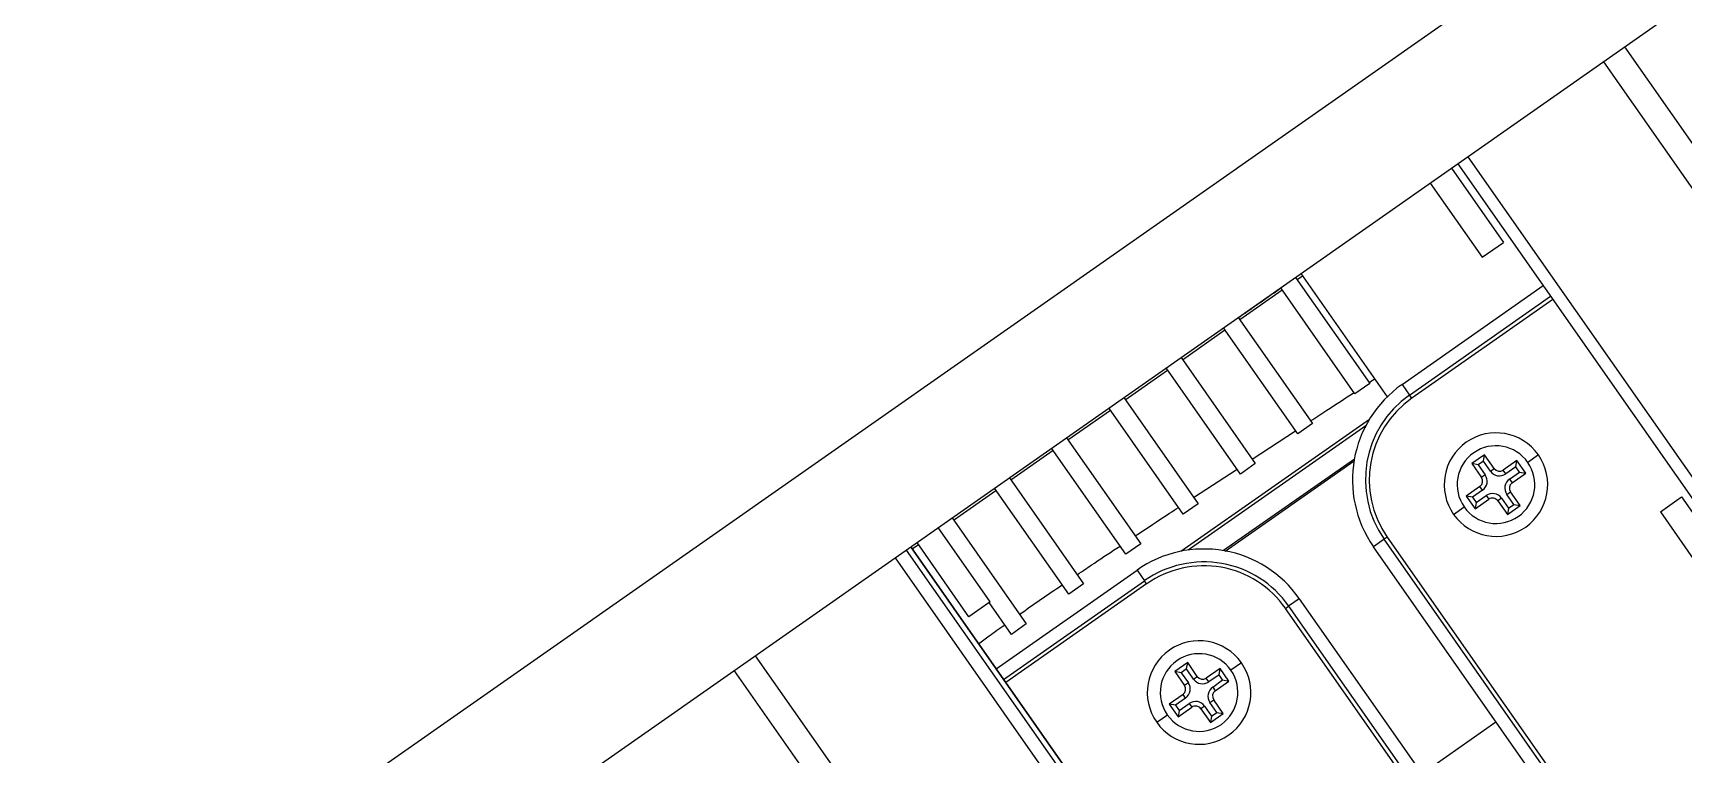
# Model space of a CAD drawing. Header units: millimetres. Extents: x 152904052 to 153933663, y 538271515 to 539240469.
# Drawn here: x 153458784 to 153458911.6, y 538574135.6 to 538574191.3 of the extents above; entities that cross this region are included whole.
import ezdxf

# ---------------------------------------------------------------- set-up
doc = ezdxf.new("R2010")
doc.units = ezdxf.units.MM
doc.layers.add('POWR', color=5, linetype='Continuous')

msp = doc.modelspace()

# ---------------------------------------------------------------- linework, layer by layer
at = {"layer": 'POWR', "color": 7}
for p, q in [((153459055.37, 538574305.75), (153458743.64, 538574087.48)), ((153458760.39, 538574087.61), (153458981.56, 538574242.48)), ((153458907.01, 538574190.27), (153458928.8, 538574159.15)), ((153458905.37, 538574189.13), (153458927.17, 538574158)), ((153458894.9, 538574181.79), (153458916.69, 538574150.66)), ((153458893.63, 538574180.9), (153458897.64, 538574175.17)), ((153458894.12, 538574181.25), (153458915.91, 538574150.12)), ((153458891.99, 538574179.76), (153458896, 538574174.02)), ((153458896, 538574174.02), (153458897.64, 538574175.17)), ((153458881.99, 538574172.76), (153458888.66, 538574163.23)), ((153458877.27, 538574169.21), (153458880.55, 538574171.5)), ((153458886.17, 538574163.48), (153458880.44, 538574171.67)), ((153458881.58, 538574172.47), (153458887.32, 538574164.28)), ((153458881.7, 538574172.31), (153458882.11, 538574172.59)), ((153458889.82, 538574164.2), (153458900.71, 538574171.83)), ((153458890.39, 538574163.38), (153458901.28, 538574171.01)), ((153458901.46, 538574170.76), (153458890.56, 538574163.13)), ((153458877.16, 538574169.37), (153458882.9, 538574161.18)), ((153458872.85, 538574166.11), (153458876.13, 538574168.41)), ((153458881.75, 538574160.38), (153458876.01, 538574168.57)), ((153458868.43, 538574163.01), (153458871.7, 538574165.31)), ((153458877.33, 538574157.28), (153458871.59, 538574165.47)), ((153458872.74, 538574166.28), (153458878.47, 538574158.08)), ((153458887.32, 538574164.28), (153458886.17, 538574163.48)), ((153458887.27, 538574164.35), (153458887.69, 538574164.63)), ((153458889.82, 538574164.2), (153458890.39, 538574163.38)), ((153458868.31, 538574163.18), (153458874.05, 538574154.99)), ((153458890.56, 538574163.13), (153458890.39, 538574163.38)), ((153458864, 538574159.92), (153458867.28, 538574162.21)), ((153458872.9, 538574154.18), (153458867.17, 538574162.38)), ((153458872.72, 538574151.31), (153458887.3, 538574161.52)), ((153458863.89, 538574160.08), (153458869.63, 538574151.89)), ((153458887.01, 538574161.01), (153458873.29, 538574151.4)), ((153458878.23, 538574158.43), (153458881.58, 538574160.62)), ((153458882.9, 538574161.18), (153458881.75, 538574160.38)), ((153458859.58, 538574156.82), (153458862.86, 538574159.11)), ((153458868.48, 538574151.09), (153458862.74, 538574159.28)), ((153458896.18, 538574158.77), (153458895.2, 538574158.08)), ((153458896.1, 538574158.28), (153458896.18, 538574158.77)), ((153458896.93, 538574157.7), (153458896.18, 538574158.77)), ((153458900.35, 538574158.75), (153458899.53, 538574158.18)), ((153458873.71, 538574155.47), (153458877.06, 538574157.66)), ((153458886.13, 538574158.44), (153458876.01, 538574151.36)), ((153458876.15, 538574151.33), (153458886.1, 538574158.3)), ((153458878.47, 538574158.08), (153458877.33, 538574157.28)), ((153458895.2, 538574158.08), (153458895.95, 538574157.01)), ((153458895.69, 538574157.99), (153458895.2, 538574158.08)), ((153458896.1, 538574158.28), (153458895.69, 538574157.99)), ((153458895.69, 538574157.99), (153458896.23, 538574157.22)), ((153458896.64, 538574157.5), (153458896.1, 538574158.28)), ((153458896.64, 538574157.5), (153458896.93, 538574157.7)), ((153458898.69, 538574158.32), (153458897.63, 538574157.58)), ((153458897.83, 538574157.29), (153458897.63, 538574157.58)), ((153458898.6, 538574157.84), (153458897.83, 538574157.29)), ((153458898.6, 538574157.84), (153458898.69, 538574158.32)), ((153458898.89, 538574157.43), (153458898.6, 538574157.84)), ((153458899.38, 538574157.34), (153458898.69, 538574158.32)), ((153458864.06, 538574147.99), (153458858.32, 538574156.18)), ((153458859.47, 538574156.98), (153458865.2, 538574148.79)), ((153458895.82, 538574156.32), (153458894.76, 538574155.57)), ((153458896.03, 538574156.03), (153458895.82, 538574156.32)), ((153458896.23, 538574157.22), (153458895.95, 538574157.01)), ((153458898.11, 538574156.88), (153458898.89, 538574157.43)), ((153458898.11, 538574156.88), (153458898.31, 538574156.6)), ((153458898.31, 538574156.6), (153458899.38, 538574157.34)), ((153458898.89, 538574157.43), (153458899.38, 538574157.34)), ((153458855.16, 538574153.72), (153458858.43, 538574156.02)), ((153458874.05, 538574154.99), (153458872.9, 538574154.18)), ((153458894.76, 538574155.57), (153458895.45, 538574154.59)), ((153458895.25, 538574155.49), (153458894.76, 538574155.57)), ((153458896.03, 538574156.03), (153458895.25, 538574155.49)), ((153458895.25, 538574155.49), (153458895.53, 538574155.08)), ((153458895.45, 538574154.59), (153458896.51, 538574155.33)), ((153458895.53, 538574155.08), (153458895.45, 538574154.59)), ((153458895.53, 538574155.08), (153458896.31, 538574155.62)), ((153458896.31, 538574155.62), (153458896.51, 538574155.33)), ((153458897.5, 538574155.41), (153458897.21, 538574155.21)), ((153458897.21, 538574155.21), (153458897.95, 538574154.15)), ((153458897.5, 538574155.41), (153458898.04, 538574154.64)), ((153458897.9, 538574155.7), (153458898.19, 538574155.9)), ((153458898.45, 538574154.92), (153458897.9, 538574155.7)), ((153458898.04, 538574154.64), (153458898.45, 538574154.92)), ((153458898.94, 538574154.84), (153458898.19, 538574155.9)), ((153458898.45, 538574154.92), (153458898.94, 538574154.84)), ((153458909.77, 538574154.36), (153458911.41, 538574155.51)), ((153458911.41, 538574155.51), (153458915.42, 538574149.77)), ((153458855.04, 538574153.89), (153458860.78, 538574145.7)), ((153458893.79, 538574154.16), (153458894.61, 538574154.74)), ((153458897.95, 538574154.15), (153458898.94, 538574154.84)), ((153458898.04, 538574154.64), (153458897.95, 538574154.15)), ((153458909.77, 538574154.36), (153458913.78, 538574148.63)), ((153458857.99, 538574147.41), (153458853.98, 538574153.14)), ((153458888.67, 538574152.41), (153458888.43, 538574152.24)), ((153458888.67, 538574152.41), (153458918.9, 538574109.25)), ((153458851.51, 538574151.41), (153458873.31, 538574120.29)), ((153458873.65, 538574120.52), (153458851.85, 538574151.65)), ((153458851.85, 538574151.65), (153458873.65, 538574120.52)), ((153458851.96, 538574151.49), (153458852.45, 538574151.83)), ((153458856.35, 538574146.26), (153458852.34, 538574151.99)), ((153458869.63, 538574151.89), (153458868.48, 538574151.09)), ((153458888.43, 538574152.24), (153458887.61, 538574151.66)), ((153458920.3, 538574104.97), (153458887.61, 538574151.66)), ((153458919.4, 538574108), (153458888.43, 538574152.24)), ((153458850.65, 538574150.81), (153458872.45, 538574119.68)), ((153458858.45, 538574142.23), (153458869.34, 538574149.86)), ((153458869.34, 538574149.86), (153458869.91, 538574149.04)), ((153458859.02, 538574141.41), (153458869.91, 538574149.04)), ((153458870.08, 538574148.79), (153458859.19, 538574141.17)), ((153458865.2, 538574148.79), (153458864.06, 538574147.99)), ((153458870.08, 538574148.79), (153458869.91, 538574149.04)), ((153458857.99, 538574147.41), (153458856.35, 538574146.26)), ((153458859.63, 538574144.89), (153458857.91, 538574147.35)), ((153458881.87, 538574147.65), (153458881.05, 538574147.07)), ((153458881.87, 538574147.65), (153458914.57, 538574100.96)), ((153458880.81, 538574146.9), (153458881.05, 538574147.07)), ((153458911.03, 538574103.74), (153458880.81, 538574146.9)), ((153458881.05, 538574147.07), (153458912.03, 538574102.84)), ((153458860.78, 538574145.7), (153458859.63, 538574144.89)), ((153458839.84, 538574143.24), (153458861.63, 538574112.11)), ((153458873.25, 538574142.71), (153458872.26, 538574142.02)), ((153458873.16, 538574142.22), (153458872.75, 538574141.93)), ((153458873.16, 538574142.22), (153458873.25, 538574142.71)), ((153458873.71, 538574141.44), (153458873.16, 538574142.22)), ((153458873.99, 538574141.64), (153458873.25, 538574142.71)), ((153458875.75, 538574142.26), (153458874.69, 538574141.52)), ((153458875.67, 538574141.78), (153458875.75, 538574142.26)), ((153458876.44, 538574141.28), (153458875.75, 538574142.26)), ((153458877.41, 538574142.69), (153458876.59, 538574142.12)), ((153458838.2, 538574142.09), (153458860, 538574110.97)), ((153458872.75, 538574141.93), (153458872.26, 538574142.02)), ((153458872.26, 538574142.02), (153458873.01, 538574140.95)), ((153458872.75, 538574141.93), (153458873.3, 538574141.16)), ((153458873.3, 538574141.16), (153458873.01, 538574140.95)), ((153458873.71, 538574141.44), (153458873.99, 538574141.64)), ((153458874.89, 538574141.23), (153458874.69, 538574141.52)), ((153458875.67, 538574141.78), (153458874.89, 538574141.23)), ((153458875.18, 538574140.82), (153458875.95, 538574141.37)), ((153458875.38, 538574140.54), (153458876.44, 538574141.28)), ((153458875.95, 538574141.37), (153458875.67, 538574141.78)), ((153458875.95, 538574141.37), (153458876.44, 538574141.28)), ((153458872.89, 538574140.26), (153458871.82, 538574139.51)), ((153458873.09, 538574139.97), (153458872.31, 538574139.43)), ((153458873.09, 538574139.97), (153458872.89, 538574140.26)), ((153458874.97, 538574139.64), (153458875.26, 538574139.84)), ((153458875.51, 538574138.86), (153458874.97, 538574139.64)), ((153458875.18, 538574140.82), (153458875.38, 538574140.54)), ((153458876, 538574138.77), (153458875.26, 538574139.84)), ((153458870.86, 538574138.1), (153458871.68, 538574138.68)), ((153458872.31, 538574139.43), (153458871.82, 538574139.51)), ((153458871.82, 538574139.51), (153458872.51, 538574138.53)), ((153458872.31, 538574139.43), (153458872.6, 538574139.02)), ((153458872.51, 538574138.53), (153458873.58, 538574139.27)), ((153458872.6, 538574139.02), (153458872.51, 538574138.53)), ((153458872.6, 538574139.02), (153458873.37, 538574139.56)), ((153458873.37, 538574139.56), (153458873.58, 538574139.27)), ((153458874.56, 538574139.35), (153458874.27, 538574139.15)), ((153458874.27, 538574139.15), (153458875.02, 538574138.09)), ((153458874.56, 538574139.35), (153458875.1, 538574138.58)), ((153458875.02, 538574138.09), (153458876, 538574138.77)), ((153458875.1, 538574138.58), (153458875.02, 538574138.09)), ((153458875.1, 538574138.58), (153458875.51, 538574138.86)), ((153458875.51, 538574138.86), (153458876, 538574138.77)), ((153458891.34, 538574134.13), (153458897.07, 538574138.15))]:
    msp.add_line(p, q, dxfattribs=at)
for centre, radius, start, end in [((153458894.98, 538574156.83), 9, 125, 215), ((153458894.98, 538574156.83), 8, 125, 215), ((153458894.98, 538574156.83), 7.7, 125, 215), ((153458897.07, 538574156.46), 4, 35, 215), ((153458897.07, 538574156.46), 4, 215, 35), ((153458897.07, 538574156.46), 3, 35, 215), ((153458897.07, 538574156.46), 3, 215, 35), ((153458897.34, 538574157.99), 0.851, 215, 305), ((153458897.34, 538574157.99), 0.5, 215, 305), ((153458895.54, 538574156.73), 0.5, 305, 35), ((153458895.54, 538574156.73), 0.851, 305, 35), ((153458898.6, 538574156.19), 0.851, 125, 215), ((153458898.6, 538574156.19), 0.5, 125, 215), ((153458896.8, 538574154.92), 0.851, 35, 125), ((153458896.8, 538574154.92), 0.5, 35, 125), ((153458874.5, 538574142.49), 9, 35, 125), ((153458874.5, 538574142.49), 8, 35, 125), ((153458874.5, 538574142.49), 7.7, 35, 125), ((153458874.13, 538574140.4), 4, 35, 215), ((153458874.13, 538574140.4), 4, 215, 35), ((153458874.13, 538574140.4), 3, 35, 215), ((153458874.13, 538574140.4), 3, 215, 35), ((153458872.6, 538574140.67), 0.5, 305, 35), ((153458872.6, 538574140.67), 0.851, 305, 35), ((153458874.4, 538574141.93), 0.851, 215, 305), ((153458874.4, 538574141.93), 0.5, 215, 305), ((153458873.86, 538574138.86), 0.851, 35, 125), ((153458875.67, 538574140.13), 0.851, 125, 215), ((153458875.67, 538574140.13), 0.5, 125, 215), ((153458873.86, 538574138.86), 0.5, 35, 125)]:
    msp.add_arc(centre, radius, start, end, dxfattribs=at)
for points, knots in [([(153458880.45, 538574171.65), (153458880.17, 538574171.44), (153458879.51, 538574170.97), (153458878.61, 538574170.34), (153458877.93, 538574169.87), (153458877.6, 538574169.64), (153458877.49, 538574169.58), (153458877.46, 538574169.55), (153458877.45, 538574169.54)], [0, 0, 0, 0, 0.286105, 0.661036, 0.899005, 0.966626, 0.987595, 1, 1, 1, 1]), ([(153458877.45, 538574169.54), (153458877.37, 538574169.48), (153458877.28, 538574169.41), (153458877.19, 538574169.36), (153458877.18, 538574169.35), (153458877.18, 538574169.35)], [0, 0, 0, 0, 0.905989, 0.983144, 1, 1, 1, 1]), ([(153458882.75, 538574161.39), (153458883.17, 538574161.66), (153458884.28, 538574162.38), (153458885.4, 538574163.12), (153458886.1, 538574163.58)], [0, 0, 0, 0, 0.373568, 1, 1, 1, 1]), ([(153458869.2, 538574152.5), (153458870.08, 538574153.08), (153458871.17, 538574153.81), (153458872.31, 538574154.55), (153458872.54, 538574154.7)], [0, 0, 0, 0, 0.79895, 1, 1, 1, 1]), ([(153458864.71, 538574149.5), (153458865.15, 538574149.8), (153458866.23, 538574150.54), (153458867.36, 538574151.28), (153458868.03, 538574151.72)], [0, 0, 0, 0, 0.408579, 1, 1, 1, 1]), ([(153458860.26, 538574146.44), (153458860.79, 538574146.82), (153458861.85, 538574147.57), (153458862.99, 538574148.33), (153458863.55, 538574148.71)], [0, 0, 0, 0, 0.503739, 1, 1, 1, 1]), ([(153458857.09, 538574144.17), (153458857.36, 538574144.37), (153458858, 538574144.86), (153458858.71, 538574145.35), (153458859.11, 538574145.63)], [0, 0, 0, 0, 0.419591, 1, 1, 1, 1])]:
    msp.add_open_spline(points, degree=3, knots=knots, dxfattribs=at)

doc.saveas('drawing.dxf')
